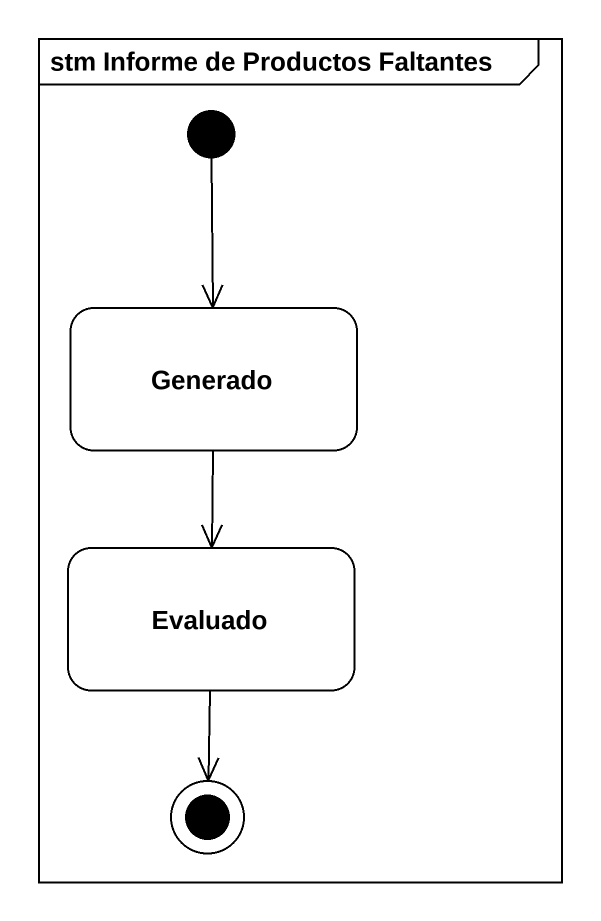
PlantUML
@startuml
mainframe stm Informe de Productos Faltantes
hide empty description
state Generado
state Evaluado
[*] --> Generado
Generado --> Evaluado
Evaluado --> [*]
@enduml
